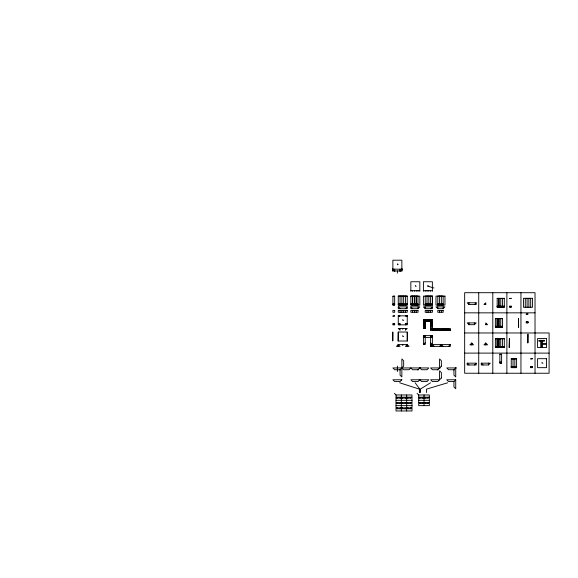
<?xml version="1.0" encoding="UTF-8"?>
<svg xmlns="http://www.w3.org/2000/svg" width="578" height="578" viewBox="0 0 578 578"><rect width="100%" height="100%" fill="white"/><g stroke="black" fill="none" stroke-linecap="round" stroke-linejoin="round"><path stroke-width="0.87" d="M405.474 323.767L407.23 323.767L405.474 323.767L405.474 324.843M530.705 366.589L532.454 366.589L530.705 366.589L530.705 367.666L532.454 367.666L532.454 366.763M392.881 269.175L392.708 270.974L402.042 270.974L401.862 269.175L392.881 269.175L394.68 270.974L394.68 269.175M401.862 269.175L400.07 270.974L400.07 269.175M405.453 308.681L407.252 306.882L407.252 308.681L398.271 308.681L398.271 306.882L407.252 306.882M418.024 308.681L419.816 306.882L410.842 306.882L410.842 308.681L418.024 308.681L418.024 306.882M430.596 308.681L432.387 306.882L432.387 308.681L425.206 308.681L423.414 306.882L432.387 306.882M430.596 321.252L432.387 319.453L432.409 330.226M443.16 308.681L444.959 306.882L435.978 306.882L437.777 308.681L443.16 308.681L443.16 306.882M424.18 336.642L423.414 337.415L432.387 337.415L431.622 336.642M424.433 336.389L425.206 335.616L425.206 344.596L423.414 344.596L423.414 335.616L432.387 335.616L432.387 346.388M450.349 330.226L430.596 330.226L432.387 328.434M423.414 344.596L425.206 342.797M430.596 337.415L432.387 335.616M400.07 369.732L403.661 366.141L403.661 360.751L401.862 358.96L401.862 376.914L400.07 375.122L400.07 369.732L394.68 369.732L392.881 367.94L428.797 367.94L427.005 369.732L421.615 369.732L419.816 367.94L418.024 369.732L412.634 369.732L410.842 367.94L409.043 369.732L403.661 369.732L401.862 367.94M431.361 336.389L430.596 335.616L430.596 346.388L432.387 344.596M474.386 304.57L476.185 302.771L476.185 304.57L469.004 304.57L467.205 302.771L476.185 302.771M439.569 346.388L441.368 344.596L443.16 346.388M448.55 346.388L450.349 344.596L450.349 346.388L430.596 346.388M400.084 398.112L401.024 397.173L401.024 398.112L396.327 398.112L396.327 397.173L401.024 397.173M474.386 324.699L476.185 322.907L467.205 322.907L469.004 324.699L474.386 324.699L474.386 322.907M400.084 403.437L401.024 402.498L401.024 403.437L396.327 403.437L396.327 402.498L401.024 402.498M405.409 398.112L406.348 397.173L406.348 398.112L401.652 398.112L401.652 397.173L406.348 397.173M400.084 408.769L401.024 407.83L401.024 408.769L397.267 408.769L396.327 407.83L401.024 407.83M405.409 403.437L406.348 402.498L406.348 403.437L401.652 403.437L401.652 402.498L406.348 402.498M410.741 398.112L411.68 397.173L406.984 397.173L406.984 398.112L410.741 398.112L410.741 397.173M485.766 324.699L487.565 324.699L485.766 322.907L485.766 324.699L486.539 323.933M405.409 408.769L406.348 407.83L406.348 408.769L402.591 408.769L401.652 407.83L406.348 407.83M410.741 403.437L411.68 402.498L406.984 402.498L406.984 403.437L410.741 403.437L410.741 402.498M471.699 343.043L469.9 344.835L473.49 344.835L471.699 343.043L471.699 344.835M410.741 408.769L411.68 407.83L406.984 407.83L407.924 408.769L410.741 408.769L410.741 407.83M422.771 398.112L423.71 397.173L423.71 398.112L419.014 398.112L419.014 397.173L423.71 397.173M453.94 369.732L455.731 367.94L446.751 367.94L448.55 369.732L453.94 369.732L453.94 375.122L455.731 376.914L455.731 367.94M422.771 403.437L423.71 402.498L423.71 403.437L419.953 403.437L419.014 402.498L423.71 402.498M428.103 398.112L429.042 397.173L424.346 397.173L424.346 398.112L428.103 398.112L428.103 397.173M485.766 343.043L483.974 344.835L487.565 344.835L485.766 343.043L485.766 344.835M428.103 403.437L429.042 402.498L424.346 402.498L425.285 403.437L428.103 403.437L428.103 402.498M453.94 381.567L455.731 379.775L446.751 379.775L448.55 381.567L453.94 381.567L453.94 386.957L455.731 388.748L455.731 379.775M474.386 364.971L476.185 363.172L476.185 364.971L467.205 364.971L467.205 363.172L476.185 363.172M488.461 364.971L490.26 363.172L481.279 363.172L481.279 364.971L488.461 364.971L488.461 363.172M430.545 382.78L420.293 389.131L420.293 392.52M447.683 382.78L426.521 389.131L426.521 392.52M398.271 264.688L397.375 264.688L397.375 263.792M392.368 269.297L392.823 269.297M401.927 269.297L402.382 269.297M394.391 271.096L394.969 271.096M399.781 271.096L400.352 271.096M416.225 286.233L415.329 286.233L415.329 285.337M427.901 285.337L427.901 286.233L428.797 286.233M410.842 290.727L419.816 290.727M423.414 290.727L432.387 290.727M398.271 296.109L407.252 296.109L407.23 305.09L398.271 305.09L398.271 296.109L407.23 296.153M410.842 296.109L419.816 296.109L419.816 305.09L410.842 305.09L410.842 296.109L418.002 296.153L418.002 305.09M392.91 296.333L394.658 296.333M398.293 296.333L407.23 296.333M410.864 296.333L418.002 296.333M425.227 296.333L432.366 296.333M437.799 296.333L443.138 296.333M497.174 298.508L504.312 298.508M392.91 304.014L394.658 304.014M398.293 304.014L407.23 304.014M410.864 304.014L418.002 304.014M425.227 304.014L432.366 304.014M437.799 304.014L443.138 304.014M392.91 304.194L394.658 304.194M398.293 304.194L407.23 304.194M410.864 304.194L418.002 304.194M425.227 304.194L432.366 304.194M437.799 304.194L443.138 304.194M392.91 304.368L394.658 304.368M398.293 304.368L407.23 304.368M410.864 304.368L418.002 304.368M425.227 304.368L432.366 304.368M437.799 304.368L443.138 304.368M485.766 304.57L483.974 304.57L485.766 302.771L485.766 304.57L485 303.797M392.91 304.909L394.658 304.909M398.293 304.909L407.23 304.909M410.864 304.909L418.002 304.909M425.227 304.909L432.366 304.909M437.799 304.909L443.138 304.909M497.174 306.181L504.312 306.181M497.174 306.362L504.312 306.362M509.449 306.362L511.198 306.362M497.174 306.542L504.312 306.542M511.198 306.542L510.164 306.542L510.164 307.084L511.198 307.084M497.174 307.084L504.312 307.084M464.661 312.843L535.026 312.843M398.293 315.906L400.041 315.906L398.293 316.087M407.23 315.906L405.474 315.906L407.23 316.087M495.375 318.644L502.513 318.644M518.43 318.644L518.43 326.317M425.184 319.453L425.206 328.434L423.414 328.434L423.414 319.453L432.387 319.453M403.661 320.349L402.758 320.349L402.758 319.453M425.227 320.884L430.574 320.884M423.414 321.231L432.387 321.274M526.218 322.011L527.967 322.011M527.967 322.192L526.934 322.192L526.934 322.726L527.967 322.726M423.414 323.044L425.206 323.023M430.596 323.023L432.387 323.066M398.293 323.767L400.041 323.767L400.041 324.843M392.91 323.94L394.658 323.94M398.293 323.94L400.041 323.94M394.658 324.121L393.625 324.121L393.625 324.663L394.658 324.663M400.041 324.121L399.015 324.121L399.015 324.663L400.041 324.663M405.474 324.121L406.507 324.121L406.507 324.663L405.474 324.663M423.414 324.822L425.206 324.865M430.596 324.865L432.387 324.822M495.375 326.317L502.513 326.317M495.375 326.498L502.513 326.498M518.43 326.498L518.611 327.394L518.517 318.644M423.414 326.657L425.206 326.657M430.596 326.613L432.387 326.657M495.375 326.678L502.513 326.678M495.375 327.213L502.513 327.213M423.414 328.412L425.206 328.412M430.596 328.412L432.387 328.412M430.596 328.434L450.349 328.434L450.32 330.226M430.596 328.636L432.257 328.542M432.409 329.865L450.32 329.865M432.279 330.052L450.32 330.052M392.773 332.068L392.679 341.006L392.859 340.102M398.249 332.068L398.069 341.006L407.454 341.006L407.273 340.102M392.859 332.249L392.859 339.922M407.273 332.249L407.273 339.922M464.661 332.971L549.1 332.971L549.1 373.244L464.661 373.244L464.661 292.706L535.026 292.706L535.026 373.244M527.967 334.106L527.786 343.043L527.967 342.14M527.967 334.286L527.967 341.966M403.661 336.512L402.758 336.512L402.758 335.616M495.375 338.773L504.312 338.773M542.511 343.491L546.55 343.491M542.511 344.387L546.55 344.387M430.596 344.596L450.349 344.596M430.596 344.777L432.207 344.777L432.207 346.388M495.375 346.453L504.312 346.453M495.375 346.634L504.312 346.634M495.375 346.814L504.312 346.814M495.375 347.349L504.312 347.349M464.661 353.107L549.1 353.107M499.862 354.422L501.617 354.422M511.248 358.909L516.587 358.909M499.862 362.095L501.617 362.095M499.862 362.276L501.617 362.276M499.862 362.457L501.617 362.457M499.862 362.991L501.617 362.991M542.959 363.172L542.063 363.172L542.063 362.276M511.248 366.589L516.587 366.589M511.248 366.763L516.587 366.763M511.248 366.943L516.587 366.943M530.705 366.943L531.738 366.943L531.738 367.485L530.705 367.485M511.248 367.485L516.587 367.485M401.927 368.063L402.382 368.063M419.881 368.063L420.336 368.063M439.634 368.063L440.089 368.063M455.796 368.063L456.252 368.063M399.781 369.855L400.352 369.855M417.735 369.855L418.313 369.855M437.488 369.855L438.066 369.855M453.651 369.855L454.229 369.855M396.009 394.976L411.998 394.976L411.998 410.965L396.009 410.965L396.009 394.976L394.377 393.343M418.703 394.976L429.36 394.976L429.36 405.633L418.703 405.633L418.703 394.976L417.063 393.343M396.009 400.308L411.998 400.308M418.703 400.308L429.36 400.308M396.009 405.633L411.998 405.633M427.901 286.233L433.934 287.989M399.658 382.78L419.397 389.131L419.397 392.52M481.279 363.172L483.078 364.971M467.205 363.172L469.004 364.971M410.842 306.882L412.634 308.681M423.414 319.453L425.206 321.252M398.271 306.882L400.07 308.681M423.414 335.616L425.206 337.415M430.596 342.797L434.186 346.388M424.346 397.173L425.285 398.112M419.014 397.173L419.953 398.112M406.984 397.173L407.924 398.112M401.652 397.173L402.591 398.112M406.984 402.498L407.924 403.437M396.327 397.173L397.267 398.112M401.652 402.498L402.591 403.437M396.327 402.498L397.267 403.437M415.141 382.78L419.816 389.131L419.816 392.52M542.511 341.244L542.511 347.53M541.615 341.244L541.615 347.53M540.719 341.244L540.719 347.53M530.662 298.306L530.705 307.236M528.863 298.306L528.913 307.236M527.071 298.306L527.114 307.236M525.315 298.306L525.272 307.236M520.951 292.706L520.951 373.244M514.839 358.728L514.839 367.666M513.04 358.728L512.997 367.666M506.877 292.706L506.877 373.244M502.513 298.327L502.557 307.265M502.557 338.6L502.513 347.53M500.765 298.327L500.765 307.265M500.765 318.464L500.721 327.394M500.721 338.6L500.721 347.53M498.966 298.327L498.966 307.265M498.966 318.464L498.966 327.394M498.966 338.6L498.966 347.53M498.922 298.327L498.922 307.265M498.922 318.464L498.922 327.394M498.922 338.6L498.922 347.53M492.803 292.706L492.803 373.244M485.592 343.216L485.592 344.835M478.729 292.706L478.729 373.244M471.872 343.216L471.872 344.835M469.004 302.771L469.004 304.57M469.004 322.907L469.004 324.699M455.898 367.464L455.898 367.926M448.571 328.434L448.528 330.226M446.729 328.434L446.729 330.226M444.937 328.434L444.937 330.226M443.138 305.09L443.138 296.153L437.799 296.153L437.799 305.09M443.138 328.434L443.138 330.226M441.346 296.153L441.346 305.09M441.368 310.473L441.368 312.272M441.346 328.434L441.39 330.226M441.368 344.596L441.368 346.388M439.742 367.464L439.742 367.926M439.591 296.153L439.547 305.09M439.569 310.473L439.569 312.272M439.569 328.434L439.591 330.226M437.799 328.434L437.799 330.226M437.777 306.882L437.777 308.681M437.756 328.434L437.756 330.226M436 328.434L436 330.226M435.957 328.434L435.957 330.226M434.208 328.434L434.208 330.226M434.165 328.434L434.165 330.226M432.387 291.261L432.387 281.746L423.414 281.746L423.414 291.261M432.366 305.09L432.366 296.153L425.227 296.153L425.227 305.09M432.366 328.477L432.366 330.226M432.185 328.658L432.185 330.226M430.957 321.274L430.957 328.412M430.776 328.542L430.776 321.093L425.047 321.072L425.025 328.412M430.596 290.727L430.596 291.261M430.617 296.153L430.574 305.09M430.596 310.473L430.596 312.272M430.617 319.453L430.596 330.226M428.797 290.727L428.797 291.261M428.818 296.153L428.818 305.09M428.797 310.473L428.797 312.272M428.797 319.453L428.775 321.252M427.005 290.727L427.005 291.261M427.026 296.153L426.976 305.09M427.005 310.473L427.005 312.272M427.005 319.453L427.026 321.252M425.285 402.498L425.285 403.437M425.206 290.727L425.206 291.261M425.206 306.882L425.206 308.681M424.844 321.274L424.844 328.412M424.028 394.976L424.028 405.633M419.989 367.464L419.989 367.926M419.953 402.498L419.953 403.437M419.816 291.261L419.816 281.746L410.842 281.746L410.842 291.261M418.024 290.727L418.024 291.261M416.225 290.727L416.225 291.261M416.225 310.473L416.225 312.272M414.433 290.727L414.433 291.261M414.433 310.473L414.433 312.272M412.634 290.727L412.634 291.261M412.634 310.473L412.634 312.272M407.924 407.83L407.924 408.769M407.432 344.777L407.432 346.388M407.273 341.006L407.252 332.025L398.271 332.025L398.249 341.006M407.252 346.388L407.252 344.596L398.271 344.596L396.472 346.388L400.07 346.388L398.271 344.596L398.271 346.388M406.666 394.976L406.666 410.965M405.474 296.153L405.474 305.09M405.453 310.473L405.453 312.272M405.453 328.434L405.453 330.226L407.252 328.434L398.271 328.434L400.07 330.226L400.07 328.434M403.639 296.153L403.682 305.09M403.661 310.473L403.661 312.272M402.758 328.434L402.758 329.395M402.758 344.596L402.758 345.557M402.591 407.83L402.591 408.769M402.028 268.705L402.028 269.16M402.028 367.464L402.028 367.926M401.862 270.974L401.862 260.194L392.881 260.194L392.881 270.974M401.883 296.153L401.883 305.09M401.862 310.473L401.862 312.272M401.342 394.976L401.342 410.965M400.041 296.153L400.092 305.09M400.07 310.473L400.07 312.272M398.09 344.777L398.09 346.388M397.375 270.779L397.375 273.127M397.375 366.141L397.375 371.531M397.267 407.83L397.267 408.769M392.715 268.705L392.715 269.16M407.252 344.596L405.453 346.388L409.043 346.388L407.252 344.596M401.862 379.775L400.07 381.567L394.68 381.567L392.881 379.775L401.862 379.775M419.816 379.775L418.024 381.567L412.634 381.567L410.842 379.775L428.797 379.775L427.005 381.567L421.615 381.567L419.816 379.775M441.368 366.141L437.777 369.732L432.387 369.732L430.596 367.94L439.569 367.94L439.569 358.96L441.368 360.751L441.368 366.141M441.368 377.976L437.777 381.567L432.387 381.567L430.596 379.775L439.569 379.775L439.569 370.794L441.368 372.593L441.368 377.976M432.387 296.109L423.414 296.109L423.414 305.09L432.387 305.09L432.387 296.109M444.959 296.109L435.978 296.109L435.978 305.09L444.959 305.09L444.959 296.109M394.658 296.153L392.91 296.153L392.91 305.09L394.658 305.09L394.658 296.153M532.475 298.284L523.502 298.284L523.502 307.265L532.475 307.265L532.475 298.284M504.312 298.327L497.174 298.327L497.174 307.265L504.312 307.265L504.312 298.327M511.198 298.327L509.449 298.508L511.198 298.327M511.198 306.181L509.449 306.181L509.449 307.265L511.198 307.265L511.198 306.181M394.68 310.473L392.881 310.473L392.881 312.272L394.68 312.272L394.68 310.473M407.252 310.473L398.271 310.473L398.271 312.272L407.252 312.272L407.252 310.473M418.024 310.473L410.842 310.473L410.842 312.272L418.024 312.272L418.024 310.473M432.387 310.473L425.206 310.473L425.206 312.272L432.387 312.272L432.387 310.473M443.16 310.473L437.777 310.473L437.777 312.272L443.16 312.272L443.16 310.473M527.967 313.97L526.218 314.15L527.967 313.97M407.252 315.863L398.271 315.863L398.293 324.843L407.252 324.843L407.252 315.863M394.658 315.906L392.91 316.087L394.658 315.906M502.513 318.464L495.375 318.464L495.375 327.394L502.513 327.394L502.513 318.464M527.967 321.83L526.218 321.83L526.218 322.907L527.967 322.907L527.967 321.83M394.658 323.767L392.91 323.767L392.91 324.843L394.658 324.843L394.658 323.767M504.312 338.6L495.375 338.6L495.375 347.53L504.312 347.53L504.312 338.6M509.406 338.6L509.225 347.53L509.406 338.6M546.55 338.549L537.576 338.549L537.576 347.53L546.55 347.53L546.55 338.549M544.31 340.348L538.92 340.348L538.92 341.244L544.31 341.244L544.31 340.348M501.617 354.242L499.862 354.242L499.862 363.172L501.617 363.172L501.617 354.242M516.587 358.728L511.248 358.728L511.248 367.666L516.587 367.666L516.587 358.728M532.454 358.728L530.705 358.909L532.454 358.728M546.55 358.685L537.576 358.685L537.576 367.666L546.55 367.666L546.55 358.685M497.174 327.394L497.174 318.464L497.123 327.394M497.174 347.53L497.174 338.6L497.123 347.53M416.247 305.09L416.247 296.153L416.203 305.09M414.455 305.09L414.455 296.153L414.412 305.09M412.656 305.09L412.656 296.153L412.613 305.09"/></g></svg>
